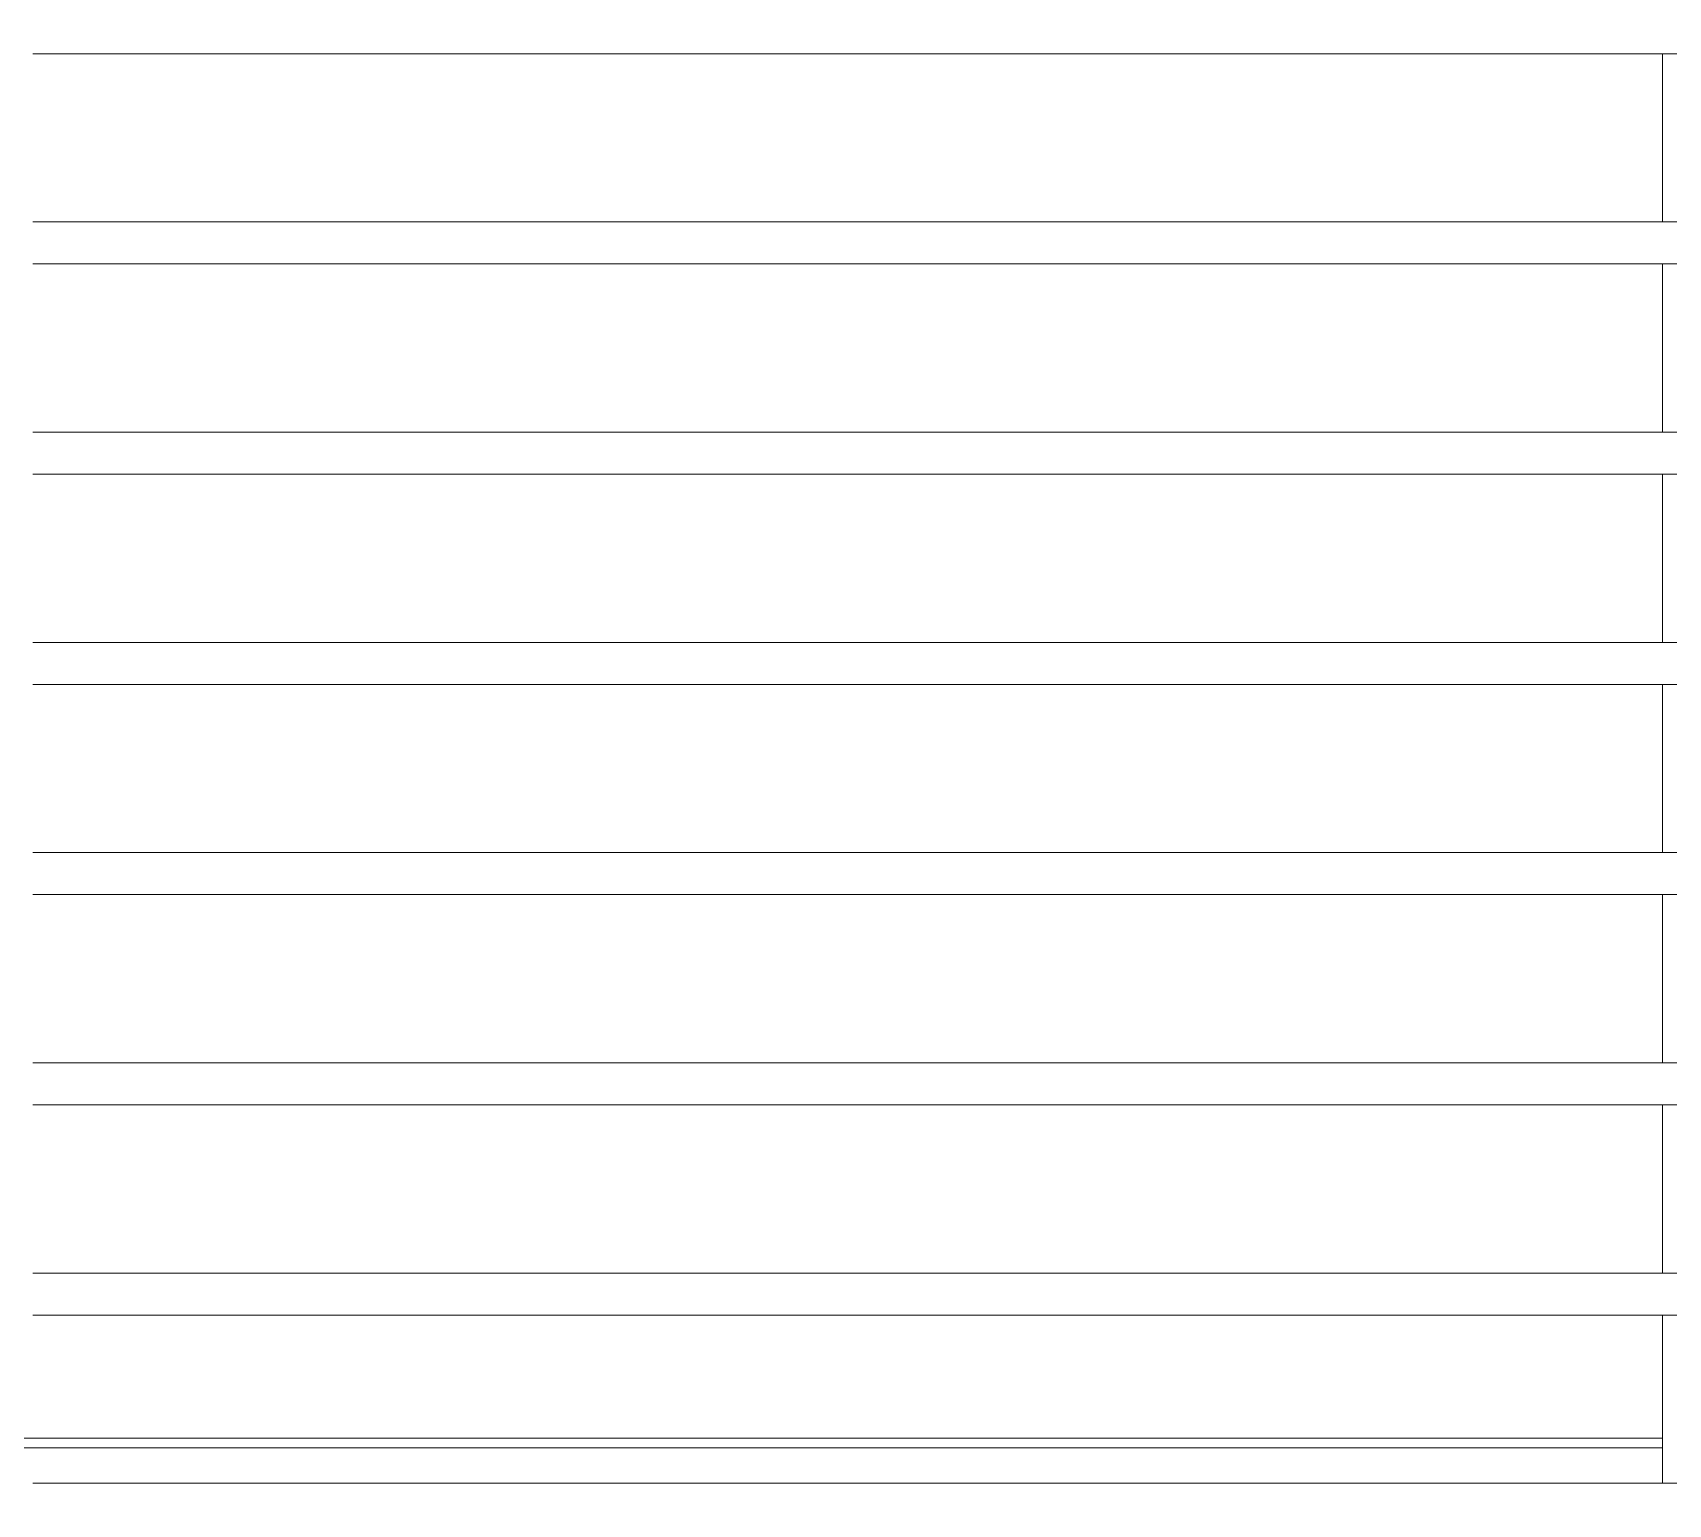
# Model space of a CAD drawing. Header units: metres. Extents: x -101133.8 to -101066.7, y -24899.3 to -24824.7.
# Drawn here: x -101106.7404 to -101106.6626, y -24853.3334 to -24853.2634 of the extents above; entities that cross this region are included whole.
import ezdxf

# ---------------------------------------------------------------- set-up
doc = ezdxf.new("R2010")
doc.units = ezdxf.units.M
doc.header["$LTSCALE"] = 0.2
doc.layers.add('CMT-CVC-MATERIEL', color=30, linetype='Continuous')
doc.layers.add('CMT-VRV1', color=5, linetype='Continuous')

# ---------------------------------------------------------------- blocks, each defined once
blk = doc.blocks.new('Cassette 600x600')
at = {"linetype": 'Continuous', "lineweight": 13}
for p, q in [((-20143.73, 407.005), (-20417.73, 407.005)), ((-20340.23, 407.005), (-20340.23, 399.005)), ((-20143.73, 399.005), (-20417.73, 399.005)), ((-20143.73, 397.005), (-20417.73, 397.005)), ((-20340.23, 397.005), (-20340.23, 389.005)), ((-20143.73, 389.005), (-20417.73, 389.005)), ((-20143.73, 387.005), (-20417.73, 387.005)), ((-20340.23, 387.005), (-20340.23, 379.005)), ((-20143.73, 379.005), (-20417.73, 379.005)), ((-20143.73, 377.005), (-20417.73, 377.005)), ((-20340.23, 377.005), (-20340.23, 369.005)), ((-20143.73, 369.005), (-20417.73, 369.005)), ((-20143.73, 367.005), (-20417.73, 367.005)), ((-20340.23, 367.005), (-20340.23, 359.005)), ((-20143.73, 359.005), (-20417.73, 359.005)), ((-20143.73, 357.005), (-20417.73, 357.005)), ((-20340.23, 357.005), (-20340.23, 349.005)), ((-20143.73, 349.005), (-20417.73, 349.005)), ((-20143.73, 347.005), (-20417.73, 347.005)), ((-20340.23, 347.005), (-20340.23, 339.005)), ((-20443.73, 341.155), (-20340.23, 341.155)), ((-20443.73, 340.695), (-20340.23, 340.695)), ((-20143.73, 339.005), (-20417.73, 339.005))]:
    blk.add_line(p, q, dxfattribs=at)

msp = doc.modelspace()

# ---------------------------------------------------------------- linework, layer by layer
at = {"layer": 'CMT-VRV1', "linetype": 'Continuous'}
for points in [[(-101106.774349, -24851.978883), (-101106.774349, -24852.211578), (-101106.653478, -24852.547325), (-101106.163833, -24853.009104), (-101106.163833, -24853.687767), (-101106.275731, -24854.261478), (-101106.116764, -24854.445048)], [(-101106.749349, -24851.978883), (-101106.749349, -24852.207215), (-101106.63198, -24852.533236), (-101106.138833, -24852.998317), (-101106.138833, -24853.690182), (-101106.248862, -24854.254315), (-101106.097866, -24854.428682)]]:
    msp.add_open_spline(points, degree=3, dxfattribs=at)

# ---------------------------------------------------------------- block references
at = {"layer": 'CMT-CVC-MATERIEL', "xscale": 0.001, "yscale": 0.001, "zscale": 0.001}
msp.add_blockref('Cassette 600x600', (-101086.322693, -24853.671381), dxfattribs=at)

doc.saveas('drawing.dxf')
